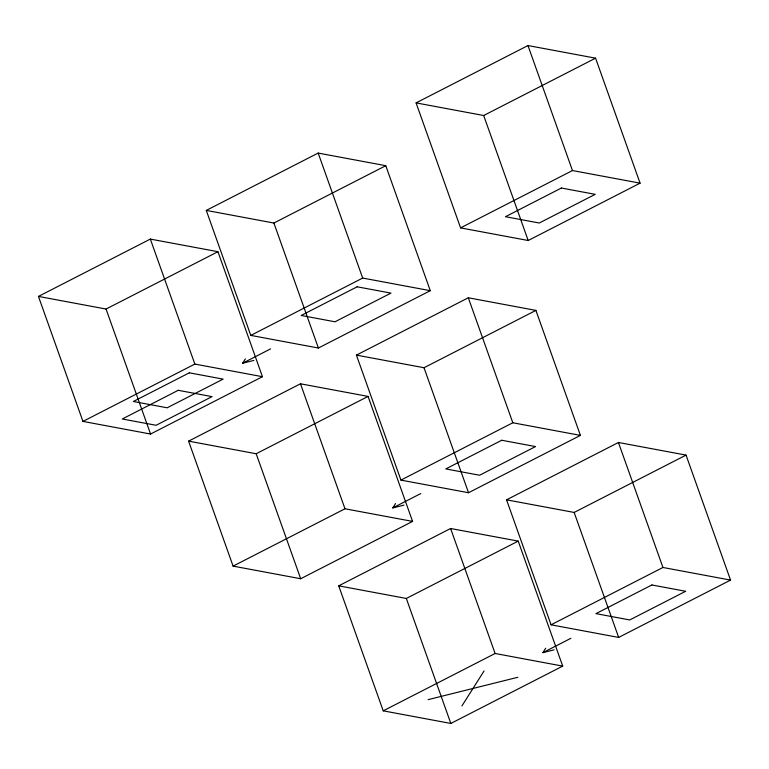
<?xml version="1.0" encoding="UTF-8"?>
<svg xmlns="http://www.w3.org/2000/svg" width="769" height="769" viewBox="0 0 769 769"><rect width="100%" height="100%" fill="white"/><g stroke="black" fill="none" stroke-linecap="round" stroke-linejoin="round"><path stroke-width="1.15" d="M253.847 360.421L242.629 363.218L245.398 358.844M403.985 505.127L392.767 507.925L395.535 503.551M461.9 705.961L484.047 670.981M554.122 649.834L542.904 652.631L545.673 648.257M38.45 296.421L150.34 239.082L217.944 251.703L262.45 376.695L150.561 434.033L82.956 421.412L38.45 296.421L106.055 309.042L217.944 251.703M206.284 210.408L318.174 153.069L385.778 165.691L430.284 290.682L318.395 348.021L250.79 335.399L206.284 210.408L273.889 223.029L385.778 165.691M416.077 102.892L527.967 45.554L595.571 58.165L640.077 183.157L528.188 240.505L460.583 227.884L416.077 102.892L483.682 115.513L595.571 58.165M82.956 421.412L194.845 364.073L262.45 376.695M250.79 335.399L362.68 278.061L430.284 290.682M460.583 227.884L572.472 170.545L640.077 183.157M242.629 363.218L270.601 348.876M188.588 441.137L300.477 383.789L368.072 396.41L412.578 521.401L300.689 578.74L233.094 566.119L188.588 441.137L256.183 453.748L368.072 396.41M356.422 355.115L468.311 297.776L535.906 310.397L580.412 435.389L468.523 492.727L400.928 480.106L356.422 355.115L424.017 367.736L535.906 310.397M233.094 566.119L344.983 508.78L412.578 521.401M400.928 480.106L512.817 422.767L580.412 435.389M392.767 507.925L420.739 493.583M338.716 585.843L450.605 528.495L518.21 541.116L562.716 666.108L450.826 723.446L383.222 710.835L338.716 585.843L406.32 598.455L518.21 541.116M506.55 499.831L618.439 442.483L686.044 455.104L730.55 580.095L618.661 637.434L551.056 624.812L506.55 499.831L574.155 512.442L686.044 455.104M383.222 710.835L495.111 653.487L562.716 666.108M551.056 624.812L662.945 567.474L730.55 580.095M542.904 652.631L570.877 638.299M428.102 699.646L517.845 677.287M527.967 45.554L572.472 170.545M618.439 442.483L662.945 567.474M483.682 115.513L528.188 240.505M574.155 512.442L618.661 637.434M468.311 297.776L512.817 422.767M424.017 367.736L468.523 492.727M318.174 153.069L362.68 278.061M450.605 528.495L495.111 653.487M273.889 223.029L318.395 348.021M406.32 598.455L450.826 723.446M300.477 383.789L344.983 508.78M256.183 453.748L300.689 578.74M150.34 239.082L194.845 364.073M106.055 309.042L150.561 434.033M189.309 372.821L133.364 401.485L167.171 407.801L223.116 379.127L189.309 372.821M357.143 286.799L301.198 315.473L335.005 321.788L390.94 293.114L357.143 286.799M561.399 188.03L505.454 216.704L539.261 223.01L595.206 194.336L561.399 188.03M178.235 390.306L122.29 418.98L156.097 425.286L212.042 396.621L178.235 390.306M501.744 440.252L445.799 468.927L479.596 475.242L535.541 446.568L501.744 440.252M651.881 584.969L595.937 613.633L629.734 619.949L685.679 591.274L651.881 584.969"/></g></svg>
